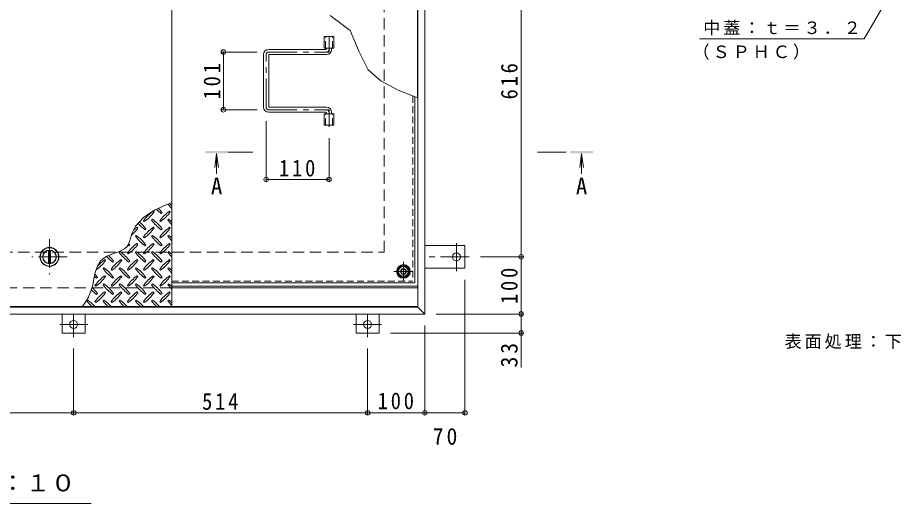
# Model space of a CAD drawing. Units: millimetres at full size, sheet at 1:10. Extents: x -2620 to 2735, y -1962 to 1870.
# Drawn here: x -1177 to 358, y 11 to 861 of the extents above; entities that cross this region are included whole.
import ezdxf
from ezdxf.enums import TextEntityAlignment as Align

# ---------------------------------------------------------------- set-up
doc = ezdxf.new("R2010")
doc.units = ezdxf.units.MM
doc.header["$LTSCALE"] = 10
doc.header["$PDMODE"] = 32
doc.header["$PDSIZE"] = 8
for name, pattern in [('CHAIN1', [8, 5, -1, 1, -1]), ('DASHED1', [1.8, 1.2, -0.6]), ('DASHED2', [3, 2, -1])]:
    doc.linetypes.add(name, pattern=pattern)
for name, color, linetype, lineweight in [('0-1', 2, 'DASHED2', 9), ('0-2', 3, 'Continuous', 9), ('0-3', 2, 'Continuous', 9), ('0-4', 7, 'Continuous', 9), ('0-5', 7, 'Continuous', 9), ('0-6', 6, 'Continuous', 5), ('0-7', 2, 'Continuous', 9), ('0-9', 134, 'Continuous', 5), ('0-A', 3, 'Continuous', 9), ('0-C', 2, 'Continuous', 9), ('0-E', 3, 'Continuous', 9), ('0-F', 7, 'Continuous', 9), ('D-5', 7, 'Continuous', 9)]:
    doc.layers.add(name, color=color, linetype=linetype, lineweight=lineweight)
doc.styles.add('ＭＳ ゴシック', font='')
doc.styles.get('ＭＳ ゴシック').set_extended_font_data('MS Gothic')

msp = doc.modelspace()

# ---------------------------------------------------------------- linework, layer by layer
at = {"layer": '0-1'}
for p, q in [((-535.65, 450.55), (-535.65, 1050.55)), ((-2135.65, 450.55), (-535.65, 450.55)), ((-907.15, 388.55), (-2194.65, 388.55))]:
    msp.add_line(p, q, dxfattribs=at)
at = {"layer": '0-1', "linetype": 'Continuous'}
msp.add_line((-476.65, 388.56), (-907.15, 388.56), dxfattribs=at)
at = {"layer": '0-2'}
for p, q in [((-907.15, 1145.55), (-907.15, 355.55)), ((-477.65, 1145.55), (-477.65, 721.33)), ((-640.8, 828.05), (-623.5, 828.05)), ((-640.8, 808.05), (-640.8, 828.05)), ((-623.5, 808.05), (-623.5, 828.05)), ((-640.8, 808.05), (-623.5, 808.05)), ((-640.8, 693.05), (-623.5, 693.05)), ((-640.8, 673.05), (-640.8, 693.05)), ((-623.5, 673.05), (-623.5, 693.05)), ((-640.8, 673.05), (-623.5, 673.05)), ((-907.15, 355.55), (-1334.65, 355.55)), ((-477.65, 355.55), (-905.15, 355.55))]:
    msp.add_line(p, q, dxfattribs=at)
at = {"layer": '0-2', "linetype": 'DASHED1'}
for p, q in [((-638.5, 808.05), (-638.5, 828.05)), ((-625.8, 808.05), (-625.8, 828.05)), ((-638.5, 673.05), (-638.5, 693.05)), ((-625.8, 673.05), (-625.8, 693.05))]:
    msp.add_line(p, q, dxfattribs=at)
at = {"layer": '0-2', "color": 4}
for p, q in [((-828.65, 623.67), (-831.92, 598.89)), ((-828.65, 623.67), (-825.39, 598.89)), ((-828.65, 623.67), (-828.65, 588.07)), ((-190.59, 623.67), (-193.85, 598.89)), ((-190.59, 623.67), (-190.59, 588.07)), ((-190.59, 623.67), (-187.33, 598.89))]:
    msp.add_line(p, q, dxfattribs=at)
at = {"layer": '0-2', "color": 4, "linetype": 'CHAIN1'}
for p, q in [((-765.65, 625.67), (-808.65, 625.67)), ((-267.58, 625.67), (-210.59, 625.67))]:
    msp.add_line(p, q, dxfattribs=at)
at = {"layer": '0-2'}
msp.add_circle((-1120.9, 442.55), 16.5, dxfattribs=at)
at = {"layer": '0-2', "color": 4}
for points in [[(-848.65, 623.67), (-848.65, 627.67), (-808.65, 623.67), (-808.65, 627.67)], [(-170.59, 623.67), (-170.59, 627.67), (-210.59, 623.67), (-210.59, 627.67)]]:
    msp.add_solid(points, dxfattribs=at)
at = {"layer": '0-3'}
for p, q in [((-464.65, 342.55), (-464.65, 1158.55)), ((-476.65, 354.56), (-476.65, 1146.55)), ((-476.65, 388.55), (-907.15, 388.55)), ((-476.65, 354.56), (-2194.65, 354.56)), ((-464.65, 342.55), (-476.65, 354.56)), ((-464.65, 342.55), (-2206.65, 342.55))]:
    msp.add_line(p, q, dxfattribs=at)
at = {"layer": '0-4'}
msp.add_line((-1048.15, 11.08), (-1623.15, 11.08), dxfattribs=at)
at = {"layer": '0-5'}
for p, q in [((-595.17, 838.88), (-630.13, 865.1)), ((-579.35, 801.42), (-595.17, 838.88)), ((-564, 769.97), (-579.35, 801.42)), ((-541.43, 750.74), (-564, 769.97)), ((-511.19, 734.31), (-541.43, 750.74)), ((-476.65, 720.94), (-511.19, 734.31)), ((-296.13, 309.36), (-296.13, 249.01))]:
    msp.add_line(p, q, dxfattribs=at)
at = {"layer": '0-6', "linetype": 'CHAIN1'}
for p, q in [((-632.15, 829.44), (-632.15, 801.05)), ((-737.64, 801.05), (-632.15, 801.05)), ((-742.15, 704.56), (-742.15, 796.54)), ((-737.64, 700.05), (-632.15, 700.05)), ((-632.15, 670.17), (-632.15, 700.05))]:
    msp.add_line(p, q, dxfattribs=at)
at = {"layer": '0-6'}
for p, q in [((-637.65, 805.55), (-737.65, 805.55)), ((-636.65, 806.55), (-636.65, 808.05)), ((-627.65, 805.55), (-627.65, 808.05)), ((-746.65, 704.56), (-746.65, 796.55)), ((-737.65, 705.55), (-737.65, 795.55)), ((-736.65, 796.55), (-636.65, 796.55)), ((-637.65, 695.55), (-737.65, 695.55)), ((-736.65, 704.56), (-636.65, 704.56)), ((-636.65, 694.55), (-636.65, 693.05)), ((-627.65, 695.55), (-627.65, 693.05)), ((-907.15, 391.56), (-476.65, 391.56)), ((-907.15, 388.56), (-476.65, 388.56))]:
    msp.add_line(p, q, dxfattribs=at)
msp.add_circle((-502.15, 417.05), 10.5, dxfattribs=at)
for centre, radius, start, end in [((-737.65, 796.55), 9, 90, 180), ((-637.65, 806.55), 1, 270, 0), ((-636.65, 805.55), 9, 270, 0), ((-736.65, 795.55), 1, 90, 180), ((-737.65, 704.56), 9, 180, 270), ((-736.65, 705.55), 1, 180, 270), ((-637.65, 694.55), 1, 0, 90), ((-636.65, 695.55), 9, 0, 90)]:
    msp.add_arc(centre, radius, start, end, dxfattribs=at)
at = {"layer": '0-6', "linetype": 'CHAIN1'}
for centre, radius, start, end in [((-737.64, 796.54), 4.51, 90, 180), ((-636.65, 805.55), 4.5, 270.29569, 0), ((-737.64, 704.56), 4.51, 180, 270), ((-636.65, 695.55), 4.5, 0, 89.70431)]:
    msp.add_arc(centre, radius, start, end, dxfattribs=at)
at = {"layer": '0-7', "linetype": 'CHAIN1'}
for p, q in [((-502.15, 400.48), (-502.15, 433.63)), ((-518.72, 417.05), (-485.58, 417.05))]:
    msp.add_line(p, q, dxfattribs=at)
at = {"layer": '0-7'}
for p, q in [((-507.06, 425.55), (-511.97, 417.05)), ((-511.97, 417.05), (-507.06, 408.55)), ((-497.24, 425.55), (-507.06, 425.55)), ((-492.34, 417.05), (-497.24, 425.55)), ((-497.24, 408.55), (-492.34, 417.05)), ((-507.06, 408.55), (-497.24, 408.55))]:
    msp.add_line(p, q, dxfattribs=at)
at = {"layer": '0-7', "color": 134, "lineweight": 5}
msp.add_circle((-502.15, 417.05), 12, dxfattribs=at)
at = {"layer": '0-7'}
msp.add_circle((-502.15, 417.05), 8.5, dxfattribs=at)
at = {"layer": '0-7', "color": 5, "lineweight": 5}
for radius in [5, 4.19]:
    msp.add_circle((-502.15, 417.05), radius, dxfattribs=at)
at = {"layer": '0-9'}
for p, q in [((-938.11, 521.18), (-939.52, 522.59)), ((-909.82, 521.18), (-911.24, 522.59)), ((-940.94, 508.45), (-942.35, 507.03)), ((-925.38, 518.35), (-923.96, 519.76)), ((-912.65, 508.45), (-914.07, 507.03)), ((-966.39, 492.89), (-967.81, 494.31)), ((-956.49, 505.62), (-955.08, 504.21)), ((-953.66, 490.06), (-952.25, 491.48)), ((-938.11, 492.89), (-939.52, 494.31)), ((-928.21, 505.62), (-926.79, 504.21)), ((-925.38, 490.06), (-923.96, 491.48)), ((-909.82, 492.89), (-911.24, 494.31)), ((-969.22, 480.16), (-970.63, 478.75)), ((-956.49, 477.34), (-955.08, 475.92)), ((-940.94, 480.16), (-942.35, 478.75)), ((-928.21, 477.34), (-926.79, 475.92)), ((-912.65, 480.16), (-914.07, 478.75)), ((-981.95, 461.78), (-980.53, 463.19)), ((-966.39, 464.61), (-967.81, 466.02)), ((-953.66, 461.78), (-952.25, 463.19)), ((-938.11, 464.61), (-939.52, 466.02)), ((-925.38, 461.78), (-923.96, 463.19)), ((-909.82, 464.61), (-911.24, 466.02)), ((-997.5, 451.88), (-998.92, 450.46)), ((-984.78, 449.05), (-983.36, 447.64)), ((-969.22, 451.88), (-970.63, 450.46)), ((-956.49, 449.05), (-955.08, 447.64)), ((-940.94, 451.88), (-942.35, 450.46)), ((-928.21, 449.05), (-926.79, 447.64)), ((-912.65, 451.88), (-914.07, 450.46)), ((-1022.96, 436.32), (-1024.37, 437.74)), ((-1010.23, 433.49), (-1008.82, 434.91)), ((-994.68, 436.32), (-996.09, 437.74)), ((-981.95, 433.49), (-980.53, 434.91)), ((-966.39, 436.32), (-967.81, 437.74)), ((-953.66, 433.49), (-952.25, 434.91)), ((-938.11, 436.32), (-939.52, 437.74)), ((-925.38, 433.49), (-923.96, 434.91)), ((-909.82, 436.32), (-911.24, 437.74)), ((-1025.79, 423.6), (-1027.2, 422.18)), ((-1013.06, 420.77), (-1011.65, 419.35)), ((-997.5, 423.6), (-998.92, 422.18)), ((-984.78, 420.77), (-983.36, 419.35)), ((-969.22, 423.6), (-970.63, 422.18)), ((-956.49, 420.77), (-955.08, 419.35)), ((-940.94, 423.6), (-942.35, 422.18)), ((-928.21, 420.77), (-926.79, 419.35)), ((-912.65, 423.6), (-914.07, 422.18)), ((-1038.52, 405.21), (-1037.1, 406.62)), ((-1022.96, 408.04), (-1024.37, 409.45)), ((-1010.23, 405.21), (-1008.82, 406.62)), ((-994.68, 408.04), (-996.09, 409.45)), ((-981.95, 405.21), (-980.53, 406.62)), ((-966.39, 408.04), (-967.81, 409.45)), ((-953.66, 405.21), (-952.25, 406.62)), ((-938.11, 408.04), (-939.52, 409.45)), ((-925.38, 405.21), (-923.96, 406.62)), ((-909.82, 408.04), (-911.24, 409.45)), ((-1041.34, 392.48), (-1039.93, 391.07)), ((-1025.79, 395.31), (-1027.2, 393.9)), ((-1013.06, 392.48), (-1011.65, 391.07)), ((-997.5, 395.31), (-998.92, 393.9)), ((-984.78, 392.48), (-983.36, 391.07)), ((-969.22, 395.31), (-970.63, 393.9)), ((-956.49, 392.48), (-955.08, 391.07)), ((-940.94, 395.31), (-942.35, 393.9)), ((-928.21, 392.48), (-926.79, 391.07)), ((-912.65, 395.31), (-914.07, 393.9)), ((-1038.52, 376.93), (-1037.1, 378.34)), ((-1022.96, 379.75), (-1024.37, 381.17)), ((-1010.23, 376.93), (-1008.82, 378.34)), ((-994.68, 379.75), (-996.09, 381.17)), ((-981.95, 376.93), (-980.53, 378.34)), ((-966.39, 379.75), (-967.81, 381.17)), ((-953.66, 376.93), (-952.25, 378.34)), ((-938.11, 379.75), (-939.52, 381.17)), ((-925.38, 376.93), (-923.96, 378.34)), ((-909.82, 379.75), (-911.24, 381.17)), ((-1054.07, 367.03), (-1055.49, 365.61)), ((-1041.34, 364.2), (-1039.93, 362.78)), ((-1025.79, 367.03), (-1027.2, 365.61)), ((-1013.06, 364.2), (-1011.65, 362.78)), ((-997.5, 367.03), (-998.92, 365.61)), ((-984.78, 364.2), (-983.36, 362.78)), ((-969.22, 367.03), (-970.63, 365.61)), ((-956.49, 364.2), (-955.08, 362.78)), ((-940.94, 367.03), (-942.35, 365.61)), ((-928.21, 364.2), (-926.79, 362.78)), ((-912.65, 367.03), (-914.07, 365.61))]:
    msp.add_line(p, q, dxfattribs=at)
msp.add_lwpolyline([(-907.15, 537.47), (-915.43, 534.14), (-937.18, 524.18), (-956.14, 512.02), (-970.55, 496.24), (-976.12, 484.89), (-977.26, 481.41), (-979.03, 475.26), (-980.92, 469.27), (-983.37, 463.8), (-985.21, 461.02), (-989.49, 456.9), (-999.09, 451.8), (-1010.06, 447.9), (-1020.74, 443.71), (-1026.14, 440.55), (-1030.98, 436.17), (-1037.06, 426.55), (-1041.01, 414.97), (-1043.36, 403.54)], dxfattribs=at)
for centre, radius, start, end in [((-897.45, 463.55), 72.5, 125.47256, 144.5273), ((-883.31, 577.39), 72.5, 225.57452, 234.5273), ((-983.01, 477.69), 72.5, 35.47258, 43.25978), ((-869.16, 463.55), 72.5, 125.47256, 144.5273), ((-855.02, 577.39), 72.5, 215.94795, 224.0249), ((-954.72, 477.69), 72.5, 48.99213, 53.25279), ((-997.15, 563.25), 72.5, 305.47272, 324.5273), ((-883.31, 549.11), 72.5, 215.47272, 234.5273), ((-983.01, 449.4), 72.5, 35.47258, 54.5273), ((-968.87, 563.25), 72.5, 305.47272, 324.5273), ((-855.02, 549.11), 72.5, 215.47272, 224.0249), ((-954.72, 449.4), 72.5, 48.99213, 54.5273), ((-1025.43, 534.96), 72.5, 311.38763, 324.5273), ((-925.73, 435.26), 72.5, 125.47256, 131.59831), ((-911.59, 549.11), 72.5, 221.35275, 234.5273), ((-1011.29, 449.4), 72.5, 35.47258, 48.77962), ((-897.45, 435.26), 72.5, 125.47256, 144.5273), ((-997.15, 534.96), 72.5, 305.47272, 324.5273), ((-869.16, 435.26), 72.5, 125.47256, 144.5273), ((-968.87, 534.96), 72.5, 305.47272, 324.5273), ((-911.59, 520.82), 72.5, 215.47272, 234.5273), ((-1011.29, 421.12), 72.5, 35.47258, 54.5273), ((-883.31, 520.82), 72.5, 215.47272, 234.5273), ((-983.01, 421.12), 72.5, 35.47258, 54.5273), ((-855.02, 520.82), 72.5, 215.47272, 224.0249), ((-954.72, 421.12), 72.5, 48.99213, 54.5273), ((-925.73, 406.98), 72.5, 125.47256, 144.5273), ((-939.87, 520.82), 72.5, 232.70831, 234.5273), ((-1025.43, 506.68), 72.5, 305.47272, 324.5273), ((-1039.58, 421.12), 72.5, 35.47258, 38.03572), ((-897.45, 406.98), 72.5, 125.47256, 144.5273), ((-997.15, 506.68), 72.5, 305.47272, 324.5273), ((-869.16, 406.98), 72.5, 125.47256, 144.5273), ((-968.87, 506.68), 72.5, 305.47272, 324.5273), ((-939.87, 492.54), 72.5, 215.47272, 234.5273), ((-1039.58, 392.84), 72.5, 35.47258, 54.5273), ((-911.59, 492.54), 72.5, 215.47272, 234.5273), ((-1011.29, 392.84), 72.5, 35.47258, 54.5273), ((-883.31, 492.54), 72.5, 215.47272, 234.5273), ((-983.01, 392.84), 72.5, 35.47258, 54.5273), ((-855.02, 492.54), 72.5, 215.47272, 224.0249), ((-954.72, 392.84), 72.5, 48.99213, 54.5273), ((-1082, 478.4), 72.5, 306.00705, 324.5273), ((-982.3, 378.69), 72.5, 125.47256, 139.2924), ((-968.16, 492.54), 72.5, 222.74814, 234.5273), ((-1067.86, 392.84), 72.5, 35.47258, 45.99713), ((-954.02, 378.69), 72.5, 125.47256, 144.52728), ((-1053.72, 478.4), 72.5, 305.47272, 324.5273), ((-925.73, 378.69), 72.5, 125.47256, 144.52728), ((-1025.43, 478.4), 72.5, 305.47272, 324.5273), ((-897.45, 378.69), 72.5, 125.47256, 144.52728), ((-997.15, 478.4), 72.5, 305.47272, 324.5273), ((-869.16, 378.69), 72.5, 125.47256, 144.5273), ((-968.87, 478.4), 72.5, 305.47272, 324.5273), ((-968.16, 464.25), 72.5, 215.47272, 234.5273), ((-1067.86, 364.55), 72.5, 35.47258, 54.5273), ((-939.87, 464.25), 72.5, 215.47272, 234.5273), ((-1039.58, 364.55), 72.5, 35.47258, 54.5273), ((-911.59, 464.25), 72.5, 215.47272, 234.5273), ((-1011.29, 364.55), 72.5, 35.47258, 54.5273), ((-883.31, 464.25), 72.5, 215.47272, 234.5273), ((-983.01, 364.55), 72.5, 35.47258, 54.5273), ((-855.02, 464.25), 72.5, 215.47272, 224.0249), ((-954.72, 364.55), 72.5, 48.99213, 54.5273), ((-1144.56, 417.3), 102.13, 322.79805, 352.25462), ((-996.44, 464.25), 72.5, 230.65677, 234.5273), ((-1096.15, 364.55), 72.5, 35.47258, 41.1628), ((-982.3, 350.41), 72.5, 125.47256, 144.5273), ((-1082, 450.11), 72.5, 305.47272, 324.5273), ((-954.02, 350.41), 72.5, 125.47256, 144.5273), ((-1053.72, 450.11), 72.5, 305.47272, 324.5273), ((-925.73, 350.41), 72.5, 125.47256, 144.5273), ((-1025.43, 450.11), 72.5, 305.47272, 324.5273), ((-897.45, 350.41), 72.5, 125.47256, 144.5273), ((-997.15, 450.11), 72.5, 305.47272, 324.5273), ((-869.16, 350.41), 72.5, 125.47256, 144.5273), ((-968.87, 450.11), 72.5, 305.47272, 324.5273), ((-996.44, 435.97), 72.5, 224.94598, 234.5273), ((-1096.15, 336.27), 72.5, 35.47258, 46.69856), ((-968.16, 435.97), 72.5, 215.47272, 234.5273), ((-1067.86, 336.27), 72.5, 35.47258, 54.5273), ((-939.87, 435.97), 72.5, 215.47272, 234.5273), ((-1039.58, 336.27), 72.5, 35.47258, 54.5273), ((-911.59, 435.97), 72.5, 215.47272, 234.5273), ((-1011.29, 336.27), 72.5, 35.47258, 54.5273), ((-883.31, 435.97), 72.5, 215.47272, 234.5273), ((-983.01, 336.27), 72.5, 35.47258, 54.5273), ((-855.02, 435.97), 72.5, 215.47272, 224.0249), ((-954.72, 336.27), 72.5, 48.99213, 54.5273), ((-982.3, 322.13), 72.5, 125.47256, 144.5273), ((-1082, 421.83), 72.5, 305.47272, 324.5273), ((-954.02, 322.13), 72.5, 125.47256, 144.5273), ((-1053.72, 421.83), 72.5, 305.47272, 324.5273), ((-925.73, 322.13), 72.5, 125.47256, 144.5273), ((-1025.43, 421.83), 72.5, 305.47272, 324.5273), ((-897.45, 322.13), 72.5, 125.47256, 144.5273), ((-997.15, 421.83), 72.5, 305.47272, 324.5273), ((-869.16, 322.13), 72.5, 125.47256, 144.5273), ((-968.87, 421.83), 72.5, 305.47272, 324.5273), ((-996.44, 407.69), 72.5, 215.47272, 225.97511), ((-1096.15, 307.98), 72.5, 41.00789, 54.5273), ((-968.16, 407.69), 72.5, 215.47272, 225.97511), ((-1067.86, 307.98), 72.5, 41.00789, 54.5273), ((-939.87, 407.69), 72.5, 215.47272, 225.97511), ((-1039.58, 307.98), 72.5, 41.00789, 54.5273), ((-911.59, 407.69), 72.5, 215.47272, 225.97511), ((-1011.29, 307.98), 72.5, 41.00789, 54.5273), ((-883.31, 407.69), 72.5, 215.47272, 225.97511), ((-983.01, 307.98), 72.5, 41.00789, 54.5273), ((-855.02, 407.69), 72.5, 215.47272, 224.0249), ((-954.72, 307.98), 72.5, 48.99213, 54.5273)]:
    msp.add_arc(centre, radius, start, end, dxfattribs=at)
at = {"layer": '0-A', "linetype": 'DASHED1'}
for p in [(-485.35, 724.31), (-907.15, 400.25)]:
    msp.add_line(p, (-485.35, 400.25), dxfattribs=at)
at = {"layer": '0-A'}
for q in [(-482.15, 723.07), (-907.15, 397.05)]:
    msp.add_line((-482.15, 397.05), q, dxfattribs=at)
at = {"layer": '0-C', "linetype": 'CHAIN1'}
for p, q in [((-1120.9, 473.55), (-1120.9, 411.55)), ((-1089.9, 442.55), (-1151.9, 442.55))]:
    msp.add_line(p, q, dxfattribs=at)
at = {"layer": '0-C'}
for p, q in [((-1122.4, 431.15), (-1122.4, 453.96)), ((-1119.4, 431.15), (-1119.4, 453.96))]:
    msp.add_line(p, q, dxfattribs=at)
for radius in [16, 12, 11.5]:
    msp.add_circle((-1120.9, 442.55), radius, dxfattribs=at)
at = {"layer": '0-E'}
for p, q in [((-464.65, 462.55), (-394.45, 462.55)), ((-394.45, 422.55), (-394.45, 462.55)), ((-464.65, 422.55), (-394.45, 422.55)), ((-1098.65, 342.55), (-1098.65, 309.36)), ((-1058.65, 342.55), (-1058.65, 309.36)), ((-584.65, 342.55), (-584.65, 309.36)), ((-544.65, 342.55), (-544.65, 309.36)), ((-1058.65, 309.36), (-1098.65, 309.36)), ((-584.65, 309.36), (-544.65, 309.36))]:
    msp.add_line(p, q, dxfattribs=at)
at = {"layer": '0-E', "linetype": 'CHAIN1'}
for p, q in [((-409.45, 417.72), (-409.45, 466.6)), ((-387.29, 442.55), (-464.65, 442.55)), ((-1078.65, 302.2), (-1078.65, 342.36)), ((-564.65, 302.2), (-564.65, 342.36)), ((-1053.81, 324.36), (-1102.7, 324.36)), ((-589.49, 324.36), (-540.61, 324.36))]:
    msp.add_line(p, q, dxfattribs=at)
at = {"layer": '0-E'}
for centre in [(-409.45, 442.55), (-1078.65, 324.36), (-564.65, 324.36)]:
    msp.add_circle(centre, 7, dxfattribs=at)
at = {"layer": '0-F'}
for p, q in [((-296.13, 1058.55), (-296.13, 442.55)), ((-819.84, 801.05), (-757.64, 801.05)), ((-816.84, 801.05), (-816.84, 700.05)), ((-819.84, 700.05), (-757.64, 700.05)), ((-742.15, 574.9), (-742.15, 680.05)), ((-632.15, 574.9), (-632.15, 650.17)), ((-632.15, 577.9), (-742.15, 577.9)), ((-293.13, 442.55), (-367.29, 442.55)), ((-296.13, 442.55), (-296.13, 342.55)), ((-394.45, 166.57), (-394.45, 402.55)), ((-293.13, 342.55), (-444.65, 342.55)), ((-296.13, 342.55), (-296.13, 309.36)), ((-464.65, 166.57), (-464.65, 322.55)), ((-293.13, 309.36), (-524.65, 309.36)), ((-1078.65, 166.57), (-1078.65, 282.2)), ((-564.65, 166.57), (-564.65, 282.2)), ((-1592.65, 169.57), (-1078.65, 169.57)), ((-1078.65, 169.57), (-564.65, 169.57)), ((-564.65, 169.57), (-464.65, 169.57)), ((-464.65, 169.57), (-394.45, 169.57))]:
    msp.add_line(p, q, dxfattribs=at)
for p in [(-816.84, 801.05), (-816.84, 700.05), (-742.15, 577.9), (-632.15, 577.9), (-296.13, 442.55), (-296.13, 342.55), (-296.13, 309.36), (-1078.65, 169.57), (-564.65, 169.57), (-464.65, 169.57), (-394.45, 169.57)]:
    msp.add_point(p, dxfattribs=at)
at = {"layer": 'D-5'}
for p, q in [((303.31, 824.4), (399.56, 990.23)), ((15.59, 824.4), (303.31, 824.4))]:
    msp.add_line(p, q, dxfattribs=at)

# ---------------------------------------------------------------- texts
at = {"layer": '0-4', "color": 2, "style": 'ＭＳ ゴシック', "width": 1.1}
msp.add_text('平面詳細図\u3000Ｓ＝１：１０', height=29.33, dxfattribs=at).set_placement((-1603.15, 23.58), align=Align.BOTTOM_LEFT)
at = {"layer": '0-5', "color": 2, "style": 'ＭＳ ゴシック'}
for p in [(-838.65, 542.98), (-200.59, 542.98)]:
    msp.add_text('A', height=29.33, dxfattribs=at).set_placement(p, align=Align.BOTTOM_LEFT)
at = {"layer": '0-F', "color": 2, "char_height": 29.33, "attachment_point": 7, "rotation": 90, "style": 'ＭＳ ゴシック'}
for s, insert in [('\\T1.27;\\W0.9;101', (-821.84, 718.05)), ('\\T1.27;\\W0.9;616', (-302.13, 718.05)), ('\\T1.27;\\W0.9;100', (-302.13, 360.05)), ('\\T1.27;\\W0.95;33', (-302.13, 249.01))]:
    msp.add_mtext(s, dxfattribs=dict(at, insert=insert))
at = {"layer": '0-F', "color": 2, "char_height": 29.33, "attachment_point": 7, "style": 'ＭＳ ゴシック'}
for s, insert in [('\\T1.27;\\W0.9;110', (-719.65, 582.9)), ('\\T1.27;\\W0.9;514', (-854.15, 174.57)), ('\\T1.27;\\W0.9;100', (-547.15, 175.57)), ('\\T1.27;\\W0.95;70', (-450.8, 113.39))]:
    msp.add_mtext(s, dxfattribs=dict(at, insert=insert))
at = {"layer": 'D-5', "char_height": 21.99, "attachment_point": 7, "style": 'ＭＳ ゴシック'}
for s, insert in [('\\T1.17;中蓋：ｔ＝３．２', (22.02, 830.1)), ('\\T1.17;（ＳＰＨＣ）', (3.34, 787.54)), ('\\T1.17;表面処理：下塗り＋焼付塗装（ダークブラウン）（但し目地、把手、パッキン、クッション材を除く）', (164.2, 280.76))]:
    msp.add_mtext(s, dxfattribs=dict(at, insert=insert))

doc.saveas('drawing.dxf')
